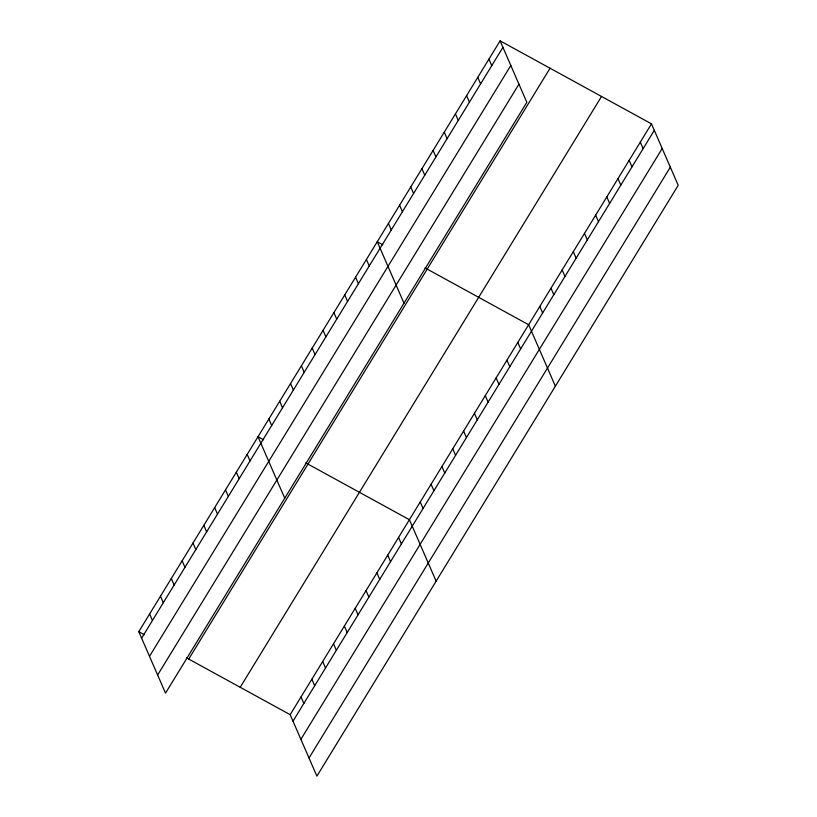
<?xml version="1.0" encoding="UTF-8"?>
<svg xmlns="http://www.w3.org/2000/svg" width="817" height="817" viewBox="0 0 817 817"><rect width="100%" height="100%" fill="white"/><g stroke="black" fill="none" stroke-linecap="round" stroke-linejoin="round"><path stroke-width="1.23" d="M500.106 40.85L526.832 102.319L165.514 693.153L138.788 631.684L500.106 40.85L651.486 123.847L678.212 185.316L316.894 776.15L290.168 714.681L186.521 657.859M141.617 638.189L502.935 47.366M149.501 656.327L510.819 65.503M157.63 675.016L518.948 84.182M188.737 659.074L550.055 68.24M240.208 687.291L601.526 96.457M290.168 714.681L651.486 123.847M292.997 721.186L654.315 130.352M300.891 739.324L662.209 148.49M309.01 758.013L670.328 167.179M382.805 244.773L377.25 241.73L403.986 303.209M424.993 267.905L528.64 324.727L555.366 386.196M263.564 439.75L258.019 436.707L284.745 498.186M305.752 462.882L409.409 519.704L436.135 581.173M138.788 631.684L144.333 634.727M640.324 142.107L643.153 148.612M629.151 160.367L631.98 166.882M617.979 178.627L620.818 185.142M606.817 196.897L609.645 203.402M595.644 215.157L598.483 221.662M584.482 233.417L587.311 239.922M573.309 251.677L576.138 258.192M488.934 59.11L491.763 65.626M562.147 269.937L564.976 276.452M477.761 77.37L480.6 83.885M550.975 288.207L553.803 294.712M466.599 95.64L469.428 102.145M539.812 306.467L542.641 312.972M455.426 113.9L458.255 120.405M444.264 132.16L447.093 138.676M517.804 342.456L520.633 348.961M433.092 150.42L435.921 156.935M506.959 360.174L509.788 366.69M421.929 168.68L424.758 175.195M496.123 377.903L498.952 384.409M410.757 186.95L413.586 193.455M485.278 395.632L488.117 402.138M399.584 205.21L402.424 211.715M474.442 413.351L477.271 419.867M388.422 223.47L391.251 229.985M463.607 431.08L466.436 437.585M452.761 448.799L455.59 455.314M366.414 259.459L369.243 265.964M441.926 466.527L444.754 473.033M355.579 277.188L358.408 283.693M431.08 484.256L433.919 490.762M344.733 294.906L347.562 301.422M420.244 501.975L423.073 508.491M333.898 312.635L336.727 319.141M323.052 330.354L325.891 336.87M398.563 537.423L401.392 543.938M312.217 348.083L315.045 354.598M387.728 555.152L390.557 561.667M301.381 365.812L304.21 372.317M376.882 572.88L379.721 579.386M290.535 383.53L293.364 390.046M366.047 590.599L368.875 597.115M279.7 401.259L282.529 407.765M355.211 608.328L358.04 614.833M268.854 418.988L271.693 425.494M344.365 626.057L347.194 632.562M333.53 643.776L336.359 650.291M247.183 454.436L250.012 460.941M322.684 661.504L325.523 668.01M236.338 472.155L239.167 478.67M311.849 679.223L314.678 685.739M225.502 489.883L228.331 496.399M301.013 696.952L303.842 703.468M214.657 507.612L217.496 514.118M203.821 525.331L206.65 531.847M192.986 543.06L195.814 549.565M182.14 560.779L184.969 567.294M171.304 578.507L174.133 585.023M160.459 596.236L163.298 602.742M149.623 613.955L152.452 620.471"/></g></svg>
